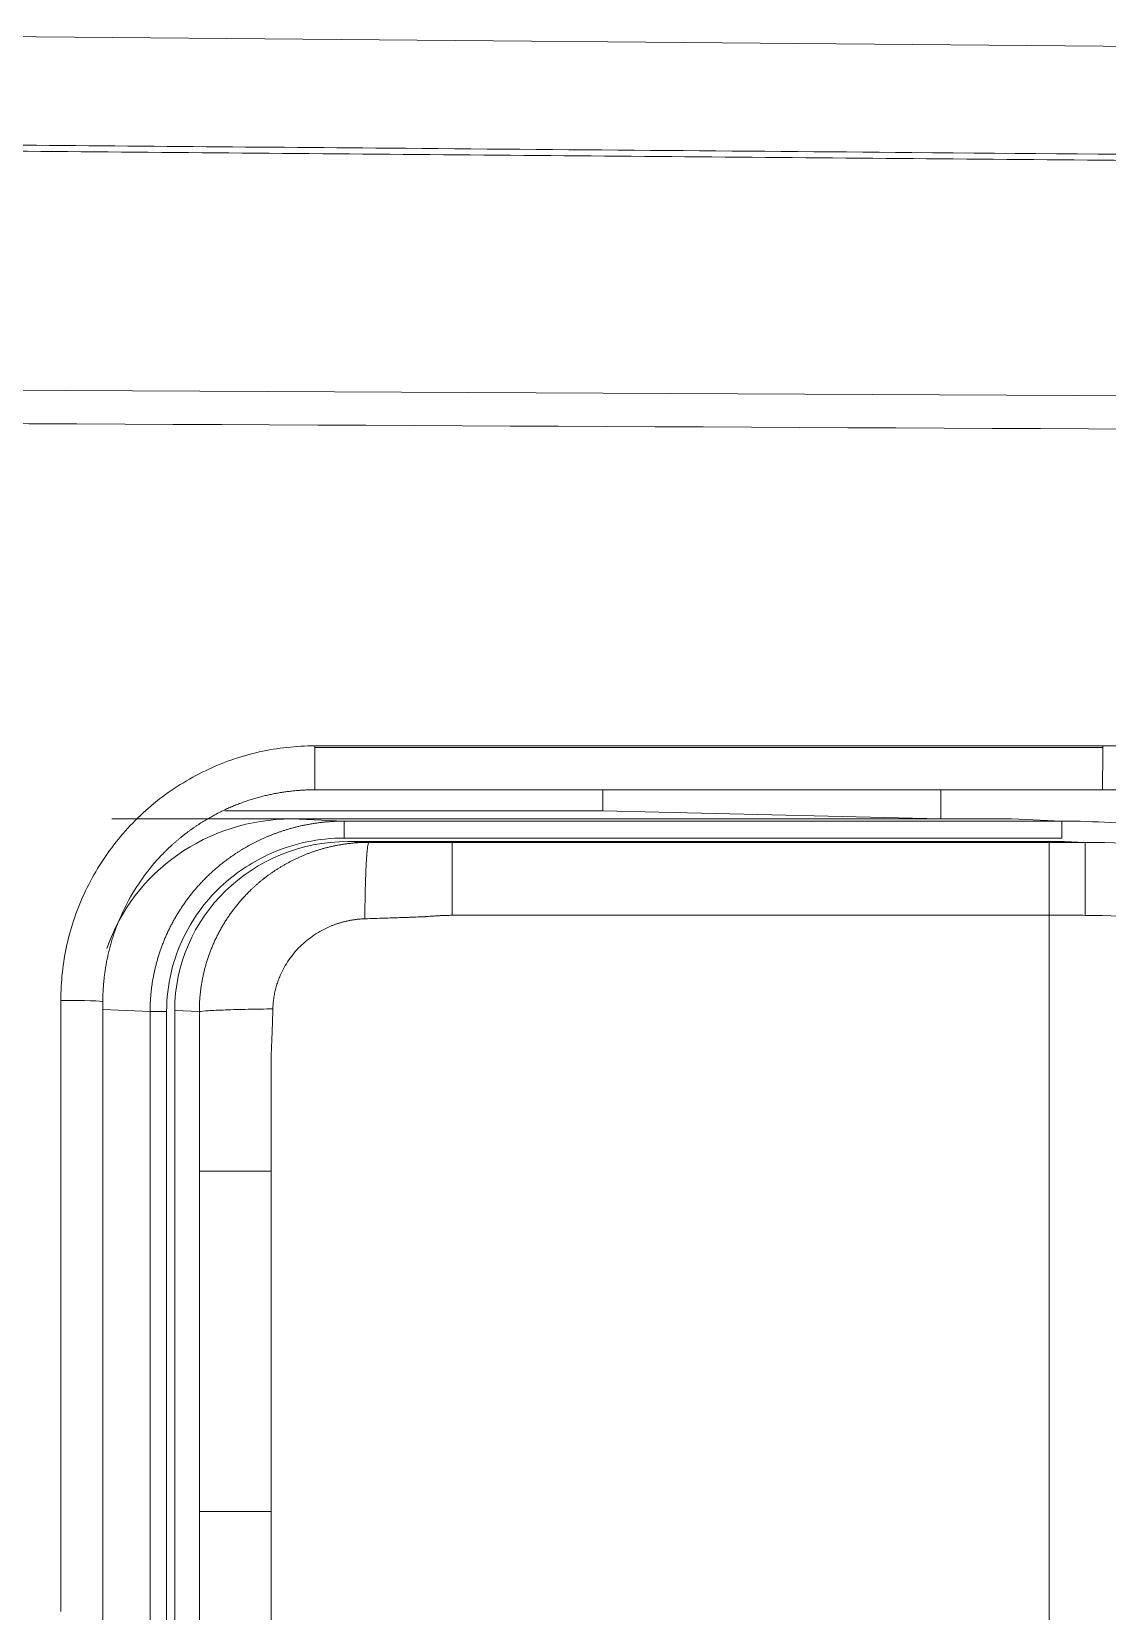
# Model space of a CAD drawing. Header units: millimetres. Extents: x 13235 to 13829, y -4257 to -3417.
# Drawn here: x 13434.825 to 13438, y -3500.119 to -3495.456 of the extents above; entities that cross this region are included whole.
import ezdxf

# ---------------------------------------------------------------- set-up
doc = ezdxf.new("R2010")
doc.units = ezdxf.units.MM
doc.header["$LTSCALE"] = 0.1
doc.layers.get('0').update_dxf_attribs({"lineweight": 15})

msp = doc.modelspace()

# ---------------------------------------------------------------- linework, layer by layer
at = {"linetype": 'Continuous', "lineweight": 18, "extrusion": (-1.22465e-16, -1, 0)}
for p, q in [((13443.2475, -3495.5448), (13433.1102, -3495.4564)), ((13437.9852, -3497.6944), (13435.6602, -3497.6944)), ((13436.5105, -3497.7569), (13436.5105, -3497.6944)), ((13437.5081, -3497.6944), (13437.5081, -3497.7805)), ((13435.0618, -3497.7805), (13435.5921, -3497.7805)), ((13435.3948, -3497.7569), (13436.5105, -3497.7569)), ((13435.5921, -3497.7805), (13437.5081, -3497.7805)), ((13437.5081, -3497.7805), (13436.5105, -3497.7569)), ((13437.7167, -3497.7805), (13437.5081, -3497.7805)), ((13437.8656, -3497.7867), (13437.7167, -3497.7805)), ((13437.8734, -3497.8469), (13435.7585, -3497.8469)), ((13437.9344, -3497.8495), (13437.8734, -3497.8469)), ((13435.0352, -3498.3194), (13435.0352, -3501.9194)), ((13435.2474, -3498.346), (13435.2474, -3501.8929))]:
    msp.add_line(p, q, dxfattribs=at)
at = {"linetype": 'Continuous', "lineweight": 13, "extrusion": (-1.22465e-16, -1, 0)}
for p, q in [((13433.1102, -3496.5072), (13442.2219, -3496.5516)), ((13437.9862, -3497.5694), (13435.6612, -3497.5694)), ((13435.5921, -3497.7805), (13435.7474, -3497.7867)), ((13437.8656, -3497.7867), (13435.7474, -3497.7867)), ((13435.7474, -3497.8367), (13435.7474, -3497.7867)), ((13435.7474, -3497.8367), (13437.8656, -3497.8367)), ((13435.7585, -3497.8469), (13435.8205, -3497.8494)), ((13434.9112, -3498.3161), (13434.9112, -3500.1194)), ((13435.1746, -3498.3483), (13435.0352, -3498.3426)), ((13435.1746, -3498.3483), (13435.2235, -3498.3483)), ((13435.1746, -3498.3483), (13435.1746, -3501.8906)), ((13435.2235, -3501.8906), (13435.2235, -3498.3483)), ((13435.32, -3498.3489), (13435.2474, -3498.346)), ((13435.3205, -3498.8197), (13435.3205, -3499.8245))]:
    msp.add_line(p, q, dxfattribs=at)
at = {"linetype": 'Continuous', "lineweight": 13}
for start_param, end_param in [(0, 1.570796), (1.570796, 1.609037)]:
    msp.add_ellipse((13435.6602, -3497.5694), major_axis=(0, -0.125), ratio=0.008733, start_param=start_param, end_param=end_param, dxfattribs=at)
at = {"linetype": 'Continuous', "lineweight": 18}
for centre, major_axis, ratio, start_param, end_param in [((13437.9852, -3497.5694), (0, 0.125), 0.008733, 4.712389, 4.750122), ((13435.5932, -3498.343), (0.5757, -0.0232), 0.976259, 1.611995, 2.857135), ((13434.9102, -3498.3194), (0.125, 0), 0.026623, 0, 1.56207)]:
    msp.add_ellipse(centre, major_axis=major_axis, ratio=ratio, start_param=start_param, end_param=end_param, dxfattribs=at)
at = {"linetype": 'Continuous', "lineweight": 18, "extrusion": (0, 0, -1)}
msp.add_ellipse((13435.7595, -3498.3469), major_axis=(0.5117, -0.0206), ratio=0.976259, start_param=3.102324, end_param=4.67119, dxfattribs=at)
at = {"linetype": 'Continuous', "lineweight": 18}
for points, knots in [([(13433.1101, -3495.7777), (13433.3146, -3495.7794), (13433.8268, -3495.7836), (13434.7501, -3495.7912), (13435.983, -3495.8014), (13437.5588, -3495.8144), (13439.5105, -3495.8305), (13441.4521, -3495.8466), (13442.7433, -3495.8573), (13443.2475, -3495.8615)], [0, 0, 0, 0, 0.060512, 0.151583, 0.273211, 0.425399, 0.61789, 0.850803, 1, 1, 1, 1]), ([(13435.6602, -3497.6944), (13435.658, -3497.6944), (13435.6538, -3497.6944), (13435.6475, -3497.6945), (13435.6411, -3497.6947), (13435.6347, -3497.6949), (13435.6283, -3497.6952), (13435.6218, -3497.6956), (13435.6153, -3497.696), (13435.6088, -3497.6965), (13435.6022, -3497.6971), (13435.5956, -3497.6978), (13435.589, -3497.6985), (13435.5824, -3497.6993), (13435.5757, -3497.7001), (13435.569, -3497.7011), (13435.5623, -3497.7021), (13435.5556, -3497.7032), (13435.5488, -3497.7044), (13435.542, -3497.7057), (13435.5352, -3497.707), (13435.5284, -3497.7085), (13435.5216, -3497.71), (13435.5147, -3497.7116), (13435.5078, -3497.7133), (13435.501, -3497.715), (13435.4941, -3497.7169), (13435.4871, -3497.7188), (13435.4802, -3497.7209), (13435.4733, -3497.723), (13435.4664, -3497.7252), (13435.4594, -3497.7275), (13435.4525, -3497.7299), (13435.4455, -3497.7324), (13435.4386, -3497.735), (13435.4316, -3497.7377), (13435.4247, -3497.7405), (13435.4177, -3497.7433), (13435.4108, -3497.7463), (13435.4038, -3497.7494), (13435.3969, -3497.7526), (13435.3899, -3497.7558), (13435.383, -3497.7592), (13435.3761, -3497.7627), (13435.3692, -3497.7663), (13435.3623, -3497.7699), (13435.3554, -3497.7737), (13435.3486, -3497.7776), (13435.3418, -3497.7816), (13435.335, -3497.7857), (13435.3282, -3497.7899), (13435.3214, -3497.7942), (13435.3147, -3497.7986), (13435.308, -3497.8031), (13435.3013, -3497.8077), (13435.2946, -3497.8124), (13435.288, -3497.8173), (13435.2815, -3497.8222), (13435.2749, -3497.8272), (13435.2684, -3497.8324), (13435.262, -3497.8377), (13435.2556, -3497.843), (13435.2492, -3497.8485), (13435.2429, -3497.8541), (13435.2366, -3497.8598), (13435.2304, -3497.8656), (13435.2242, -3497.8715), (13435.2159, -3497.8797), (13435.1988, -3497.8973), (13435.1679, -3497.9326), (13435.1238, -3497.9943), (13435.0935, -3498.0531), (13435.0764, -3498.0958), (13435.0707, -3498.1113), (13435.0655, -3498.1267), (13435.0608, -3498.1419), (13435.0566, -3498.157), (13435.0528, -3498.1719), (13435.0494, -3498.1865), (13435.0464, -3498.201), (13435.0439, -3498.2152), (13435.0417, -3498.2291), (13435.0398, -3498.2428), (13435.0383, -3498.2563), (13435.0371, -3498.2695), (13435.0362, -3498.2824), (13435.0356, -3498.295), (13435.0352, -3498.3073), (13435.0352, -3498.3154), (13435.0352, -3498.3194)], [0, 0, 0, 0, 0.006421, 0.012878, 0.01937, 0.025898, 0.032462, 0.039061, 0.045695, 0.052365, 0.05907, 0.065812, 0.072588, 0.0794, 0.086248, 0.093131, 0.10005, 0.107004, 0.113994, 0.121019, 0.12808, 0.135177, 0.142309, 0.149477, 0.15668, 0.163918, 0.171193, 0.178503, 0.185848, 0.193229, 0.200645, 0.208098, 0.215585, 0.223108, 0.230667, 0.238262, 0.245892, 0.253557, 0.261258, 0.268995, 0.276767, 0.284575, 0.292418, 0.300297, 0.308212, 0.316162, 0.324148, 0.332169, 0.340226, 0.348318, 0.356446, 0.36461, 0.372809, 0.381044, 0.389314, 0.39762, 0.405962, 0.414339, 0.422752, 0.4312, 0.439684, 0.448204, 0.456759, 0.465349, 0.473976, 0.482638, 0.491335, 0.500068, 0.518432, 0.566219, 0.643404, 0.749947, 0.767116, 0.783978, 0.800532, 0.816779, 0.832718, 0.84835, 0.863674, 0.878691, 0.8934, 0.907801, 0.921895, 0.935681, 0.94916, 0.962331, 0.975195, 0.987751, 1, 1, 1, 1]), ([(13440.3509, -3499.5865), (13440.3495, -3499.5805), (13440.3336, -3499.511), (13440.2967, -3499.3775), (13440.2426, -3499.2299), (13440.1918, -3499.1124), (13440.1451, -3499.0147), (13440.0774, -3498.89), (13439.9837, -3498.7414), (13439.8583, -3498.5738), (13439.7252, -3498.4267), (13439.599, -3498.3077), (13439.4952, -3498.2205), (13439.3922, -3498.143), (13439.2906, -3498.0747), (13439.1915, -3498.0148), (13439.0956, -3497.9627), (13439.0033, -3497.9178), (13438.9351, -3497.8879), (13438.8903, -3497.8696), (13438.8675, -3497.8606), (13438.8445, -3497.8518), (13438.8216, -3497.8432), (13438.7986, -3497.8349), (13438.7755, -3497.8268), (13438.7524, -3497.819), (13438.7293, -3497.8114), (13438.7061, -3497.804), (13438.6829, -3497.7969), (13438.6597, -3497.7901), (13438.6365, -3497.7835), (13438.6132, -3497.7771), (13438.5899, -3497.771), (13438.5666, -3497.7651), (13438.5433, -3497.7595), (13438.5199, -3497.7541), (13438.4966, -3497.7489), (13438.4732, -3497.744), (13438.4499, -3497.7393), (13438.4265, -3497.7349), (13438.4031, -3497.7307), (13438.3798, -3497.7267), (13438.3564, -3497.723), (13438.3331, -3497.7195), (13438.3097, -3497.7162), (13438.2864, -3497.7132), (13438.2631, -3497.7104), (13438.2398, -3497.7078), (13438.2165, -3497.7054), (13438.1932, -3497.7033), (13438.17, -3497.7014), (13438.1468, -3497.6998), (13438.1236, -3497.6983), (13438.1004, -3497.6971), (13438.0773, -3497.6961), (13438.0542, -3497.6954), (13438.0312, -3497.6948), (13438.0081, -3497.6945), (13437.9928, -3497.6944), (13437.9852, -3497.6944)], [0, 0, 0, 0, 0.005596, 0.065412, 0.126836, 0.149641, 0.18273, 0.226099, 0.279748, 0.343673, 0.417871, 0.461291, 0.502701, 0.5421, 0.579489, 0.614866, 0.648233, 0.679589, 0.708935, 0.716466, 0.723984, 0.731489, 0.73898, 0.746459, 0.753925, 0.761378, 0.768817, 0.776244, 0.783657, 0.791058, 0.798445, 0.80582, 0.813181, 0.820529, 0.827865, 0.835187, 0.842496, 0.849792, 0.857075, 0.864345, 0.871602, 0.878846, 0.886077, 0.893295, 0.9005, 0.907692, 0.914871, 0.922036, 0.929189, 0.936329, 0.943455, 0.950569, 0.95767, 0.964757, 0.971832, 0.978893, 0.985942, 0.992978, 1, 1, 1, 1]), ([(13437.8656, -3497.7867), (13437.8656, -3497.7868), (13437.8656, -3497.789), (13437.8656, -3497.8005), (13437.8656, -3497.8182), (13437.8656, -3497.8309), (13437.8656, -3497.8367)], [0, 0, 0, 0, 0.249985, 0.49999, 0.749995, 1, 1, 1, 1]), ([(13437.8656, -3497.7867), (13437.9622, -3497.7867), (13438.154, -3497.7987), (13438.4326, -3497.8491), (13438.6088, -3497.9018), (13438.7788, -3497.9629), (13438.8607, -3497.9977), (13438.9862, -3498.0597), (13439.0324, -3498.0845), (13439.0772, -3498.1104)], [0, 0, 0, 0, 0.216943, 0.433887, 0.65083, 0.65083, 0.867773, 0.867773, 1, 1, 1, 1]), ([(13435.6201, -3497.8911), (13435.6201, -3497.8911), (13435.6231, -3497.8898), (13435.629, -3497.8873), (13435.638, -3497.8837), (13435.6471, -3497.8802), (13435.6564, -3497.8769), (13435.6658, -3497.8738), (13435.6753, -3497.8708), (13435.685, -3497.868), (13435.6947, -3497.8654), (13435.7046, -3497.8629), (13435.7146, -3497.8607), (13435.7248, -3497.8586), (13435.735, -3497.8567), (13435.7454, -3497.855), (13435.7558, -3497.8536), (13435.7664, -3497.8523), (13435.777, -3497.8513), (13435.7878, -3497.8505), (13435.7986, -3497.8499), (13435.8095, -3497.8495), (13435.8168, -3497.8494), (13435.8205, -3497.8494)], [0, 0, 0, 0, 0.000021, 0.046669, 0.093669, 0.141022, 0.188727, 0.236785, 0.285195, 0.333958, 0.383073, 0.432542, 0.482363, 0.532538, 0.583065, 0.633946, 0.685179, 0.736766, 0.788706, 0.840999, 0.893646, 0.946646, 1, 1, 1, 1]), ([(13435.8205, -3497.8494), (13435.8616, -3497.8494), (13435.9129, -3497.8494), (13435.9744, -3497.8495), (13436.0152, -3497.8495), (13436.0458, -3497.8495), (13436.0662, -3497.8495)], [0, 0, 0, 0, 0.502076, 0.626707, 0.751338, 1, 1, 1, 1]), ([(13437.8283, -3497.8495), (13437.8283, -3497.8495), (13437.8283, -3497.8495), (13437.8283, -3497.8496), (13437.8283, -3497.8498), (13437.8283, -3497.8501), (13437.8283, -3497.8504), (13437.8283, -3497.8507), (13437.8283, -3497.8512), (13437.8283, -3497.8516), (13437.8283, -3497.8522), (13437.8283, -3497.8528), (13437.8283, -3497.8534), (13437.8283, -3497.8542), (13437.8283, -3497.8549), (13437.8283, -3497.8558), (13437.8283, -3497.8566), (13437.8283, -3497.8576), (13437.8283, -3497.8586), (13437.8283, -3497.8596), (13437.8283, -3497.8607), (13437.8283, -3497.8619), (13437.8283, -3497.8631), (13437.8283, -3497.8644), (13437.8283, -3497.8657), (13437.8283, -3497.8671), (13437.8282, -3497.8685), (13437.8282, -3497.8699), (13437.8282, -3497.8714), (13437.8282, -3497.873), (13437.8282, -3497.8746), (13437.8282, -3497.8762), (13437.8282, -3497.8779), (13437.8282, -3497.8796), (13437.8282, -3497.8814), (13437.8282, -3497.8832), (13437.8282, -3497.8851), (13437.8282, -3497.8869), (13437.8282, -3497.8888), (13437.8282, -3497.8908), (13437.8282, -3497.8928), (13437.8282, -3497.8948), (13437.8282, -3497.8968), (13437.8282, -3497.8989), (13437.8282, -3497.901), (13437.8282, -3497.9031), (13437.8282, -3497.9052), (13437.8282, -3497.9074), (13437.8282, -3497.9096), (13437.8282, -3497.9118), (13437.8282, -3497.9141), (13437.8282, -3497.9163), (13437.8282, -3497.9186), (13437.8282, -3497.9209), (13437.8282, -3497.9232), (13437.8282, -3497.9255), (13437.8282, -3497.9278), (13437.8282, -3497.9302), (13437.8282, -3497.9325), (13437.8282, -3497.9349), (13437.8282, -3497.9372), (13437.8282, -3497.9396), (13437.8282, -3497.942), (13437.8282, -3497.9444), (13437.8282, -3497.9468), (13437.8282, -3497.9492), (13437.8282, -3497.9515), (13437.8282, -3497.9539), (13437.8282, -3497.9563), (13437.8282, -3497.9587), (13437.8282, -3497.9611), (13437.8282, -3497.9635), (13437.8282, -3497.9659), (13437.8282, -3497.9683), (13437.8282, -3497.9706), (13437.8282, -3497.973), (13437.8282, -3497.9754), (13437.8282, -3497.9777), (13437.8282, -3497.9801), (13437.8282, -3497.9824), (13437.8282, -3497.9847), (13437.8282, -3497.987), (13437.8282, -3497.9893), (13437.8282, -3497.9916), (13437.8282, -3497.9939), (13437.8282, -3497.9962), (13437.8282, -3497.9984), (13437.8282, -3498.0007), (13437.8282, -3498.0029), (13437.8282, -3498.0051), (13437.8282, -3498.0073), (13437.8282, -3498.0095), (13437.8283, -3498.0117), (13437.8283, -3498.0138), (13437.8283, -3498.016), (13437.8283, -3498.0181), (13437.8283, -3498.0202), (13437.8283, -3498.0222), (13437.8283, -3498.0243), (13437.8283, -3498.0264), (13437.8283, -3498.0284), (13437.8283, -3498.0304), (13437.8283, -3498.0324), (13437.8283, -3498.0343), (13437.8283, -3498.0363), (13437.8283, -3498.0382), (13437.8283, -3498.0401), (13437.8283, -3498.042), (13437.8283, -3498.0439), (13437.8283, -3498.0457), (13437.8283, -3498.0476), (13437.8283, -3498.0494), (13437.8283, -3498.0512), (13437.8283, -3498.0529), (13437.8283, -3498.0547), (13437.8283, -3498.0564), (13437.8283, -3498.0581), (13437.8283, -3498.0598), (13437.8283, -3498.0615), (13437.8283, -3498.0631), (13437.8283, -3498.0642), (13437.8283, -3498.0647)], [0, 0, 0, 0, 0.010853, 0.021713, 0.03258, 0.043451, 0.054324, 0.065199, 0.076073, 0.086945, 0.097813, 0.108675, 0.119529, 0.130374, 0.141208, 0.15203, 0.162837, 0.173628, 0.184402, 0.195156, 0.205889, 0.216599, 0.227285, 0.237946, 0.248578, 0.259182, 0.269755, 0.280296, 0.290803, 0.301275, 0.31171, 0.322108, 0.332465, 0.342782, 0.353057, 0.363288, 0.373473, 0.383613, 0.393705, 0.403749, 0.413742, 0.423685, 0.433575, 0.443412, 0.453195, 0.462923, 0.472593, 0.482207, 0.491762, 0.501258, 0.510694, 0.520069, 0.529383, 0.538634, 0.547821, 0.556945, 0.566004, 0.574998, 0.583925, 0.592787, 0.601581, 0.610308, 0.618967, 0.627557, 0.636078, 0.64453, 0.652912, 0.661224, 0.669466, 0.677637, 0.685737, 0.693766, 0.701723, 0.709609, 0.717422, 0.725164, 0.732834, 0.740432, 0.747957, 0.75541, 0.762791, 0.770099, 0.777335, 0.784498, 0.791589, 0.798608, 0.805554, 0.812429, 0.819231, 0.825961, 0.832619, 0.839206, 0.845721, 0.852165, 0.858537, 0.864839, 0.871069, 0.877229, 0.883319, 0.889338, 0.895287, 0.901167, 0.906977, 0.912718, 0.91839, 0.923993, 0.929528, 0.934995, 0.940393, 0.945725, 0.950989, 0.956186, 0.961317, 0.966381, 0.971379, 0.976312, 0.981179, 0.985981, 0.990718, 0.995391, 1, 1, 1, 1]), ([(13437.8283, -3500.1194), (13437.8283, -3500.109), (13437.8283, -3500.088), (13437.8283, -3500.0566), (13437.8283, -3500.0252), (13437.8283, -3499.9939), (13437.8283, -3499.9625), (13437.8283, -3499.9311), (13437.8283, -3499.8998), (13437.8283, -3499.8684), (13437.8283, -3499.8371), (13437.8283, -3499.8058), (13437.8283, -3499.7744), (13437.8283, -3499.7431), (13437.8283, -3499.7118), (13437.8283, -3499.6805), (13437.8283, -3499.6493), (13437.8283, -3499.618), (13437.8283, -3499.5867), (13437.8283, -3499.5554), (13437.8283, -3499.5242), (13437.8283, -3499.4929), (13437.8283, -3499.4617), (13437.8283, -3499.4305), (13437.8283, -3499.3993), (13437.8283, -3499.3681), (13437.8283, -3499.3369), (13437.8283, -3499.3057), (13437.8283, -3499.2745), (13437.8283, -3499.2433), (13437.8283, -3499.2121), (13437.8283, -3499.181), (13437.8283, -3499.1498), (13437.8283, -3499.1187), (13437.8283, -3499.0875), (13437.8283, -3499.0564), (13437.8283, -3499.0253), (13437.8283, -3498.9942), (13437.8283, -3498.9631), (13437.8283, -3498.932), (13437.8283, -3498.9009), (13437.8283, -3498.8698), (13437.8283, -3498.8387), (13437.8283, -3498.8077), (13437.8283, -3498.7766), (13437.8283, -3498.7456), (13437.8283, -3498.7146), (13437.8283, -3498.6835), (13437.8283, -3498.6525), (13437.8283, -3498.6215), (13437.8283, -3498.5905), (13437.8283, -3498.5595), (13437.8283, -3498.5285), (13437.8283, -3498.4975), (13437.8283, -3498.4666), (13437.8283, -3498.4356), (13437.8283, -3498.4047), (13437.8283, -3498.3737), (13437.8283, -3498.3428), (13437.8283, -3498.3119), (13437.8283, -3498.2809), (13437.8283, -3498.25), (13437.8283, -3498.2191), (13437.8283, -3498.1882), (13437.8283, -3498.1574), (13437.8283, -3498.1265), (13437.8283, -3498.0956), (13437.8283, -3498.075), (13437.8283, -3498.0648)], [0, 0, 0, 0, 0.015235, 0.030465, 0.045692, 0.060915, 0.076134, 0.091349, 0.106561, 0.121769, 0.136973, 0.152174, 0.167372, 0.182567, 0.197758, 0.212946, 0.228131, 0.243313, 0.258492, 0.273668, 0.288841, 0.304011, 0.319179, 0.334344, 0.349507, 0.364667, 0.379824, 0.394979, 0.410132, 0.425283, 0.440431, 0.455578, 0.470722, 0.485864, 0.501005, 0.516143, 0.53128, 0.546415, 0.561548, 0.57668, 0.59181, 0.606939, 0.622066, 0.637192, 0.652317, 0.667441, 0.682563, 0.697685, 0.712805, 0.727925, 0.743044, 0.758162, 0.773279, 0.788396, 0.803513, 0.818629, 0.833745, 0.84886, 0.863976, 0.879091, 0.894205, 0.909319, 0.924433, 0.939546, 0.954658, 0.969771, 0.984884, 1, 1, 1, 1]), ([(13435.5318, -3499.8245), (13435.5318, -3499.9053), (13435.5318, -3499.9861), (13435.5318, -3500.1478), (13435.5318, -3500.2286), (13435.5318, -3500.3903), (13435.5318, -3500.4711), (13435.5318, -3500.6328), (13435.5318, -3500.7136), (13435.5318, -3500.9561), (13435.5318, -3501.1177), (13435.5318, -3501.3602), (13435.5318, -3501.4411), (13435.5318, -3501.6027), (13435.5318, -3501.6835), (13435.5318, -3501.7644)], [0, 0, 0, 0, 0.125, 0.125, 0.25, 0.25, 0.375, 0.375, 0.5, 0.5, 0.75, 0.75, 0.875, 0.875, 1, 1, 1, 1])]:
    msp.add_open_spline(points, degree=3, knots=knots, dxfattribs=at)
for points, degree in [([(13443.2475, -3495.8796), (13433.1101, -3495.7954)], 1), ([(13435.6612, -3497.5646), (13435.6056, -3497.5646), (13435.4966, -3497.5763), (13435.3354, -3497.6322), (13435.1904, -3497.7229), (13435.0692, -3497.8444), (13434.9786, -3497.9898), (13434.9231, -3498.1508), (13434.9112, -3498.2602), (13434.9112, -3498.3161)], 3), ([(13437.9344, -3497.8495), (13438.086, -3497.8494), (13438.2374, -3497.8647), (13438.3846, -3497.8935)], 3), ([(13438.343, -3498.1052), (13438.2085, -3498.0788), (13438.0714, -3498.065), (13437.9343, -3498.0649)], 3)]:
    msp.add_open_spline(points, degree=degree, dxfattribs=at)
at = {"linetype": 'Continuous', "lineweight": 13}
for points, degree in [([(13442.2101, -3496.6498), (13439.1768, -3496.635), (13436.1435, -3496.6202), (13433.1102, -3496.6053)], 3), ([(13435.6612, -3497.5646), (13436.4362, -3497.5646), (13437.2112, -3497.5648), (13437.9862, -3497.5648)], 3), ([(13436.0662, -3497.8495), (13437.8283, -3497.8495)], 1), ([(13437.8283, -3497.8495), (13437.8637, -3497.8495), (13437.899, -3497.8495), (13437.9344, -3497.8495)], 3), ([(13436.0661, -3498.0647), (13436.0623, -3498.0648), (13436.0584, -3498.0649), (13436.0546, -3498.0649)], 3)]:
    msp.add_open_spline(points, degree=degree, dxfattribs=at)
for points, knots in [([(13437.9862, -3497.5694), (13437.9862, -3497.5831), (13437.9862, -3497.614), (13437.986, -3497.6589), (13437.9856, -3497.6889), (13437.9853, -3497.6944), (13437.9852, -3497.6944)], [0, 0, 0, 0, 0.229999, 0.486666, 0.743333, 1, 1, 1, 1]), ([(13437.9862, -3497.5648), (13437.9904, -3497.5648), (13437.9988, -3497.5648), (13438.0113, -3497.5649), (13438.0238, -3497.565), (13438.0363, -3497.5653), (13438.0489, -3497.5655), (13438.0614, -3497.5659), (13438.0739, -3497.5663), (13438.0864, -3497.5667), (13438.0989, -3497.5672), (13438.1113, -3497.5678), (13438.1238, -3497.5685), (13438.1363, -3497.5692), (13438.1488, -3497.5699), (13438.1612, -3497.5708), (13438.1737, -3497.5717), (13438.1862, -3497.5726), (13438.1986, -3497.5736), (13438.2111, -3497.5747), (13438.2235, -3497.5758), (13438.236, -3497.577), (13438.2484, -3497.5783), (13438.2608, -3497.5796), (13438.2732, -3497.581), (13438.2857, -3497.5824), (13438.2981, -3497.5839), (13438.3105, -3497.5855), (13438.3229, -3497.5871), (13438.3353, -3497.5888), (13438.3477, -3497.5906), (13438.3601, -3497.5924), (13438.3724, -3497.5942), (13438.3848, -3497.5962), (13438.3972, -3497.5982), (13438.4096, -3497.6002), (13438.4219, -3497.6023), (13438.4343, -3497.6045), (13438.4466, -3497.6068), (13438.459, -3497.6091), (13438.4713, -3497.6114), (13438.5206, -3497.6211), (13438.6061, -3497.6403), (13438.7267, -3497.6737), (13438.8456, -3497.713), (13438.9624, -3497.7582), (13439.0768, -3497.809), (13439.1884, -3497.8653), (13439.2974, -3497.9272), (13439.4151, -3498.002), (13439.5397, -3498.0913), (13439.6688, -3498.1974), (13439.7906, -3498.3116), (13439.9046, -3498.4335), (13440.0105, -3498.5629), (13440.0997, -3498.6877), (13440.1743, -3498.8057), (13440.2361, -3498.9149), (13440.2923, -3499.0268), (13440.343, -3499.1413), (13440.388, -3499.2582), (13440.4147, -3499.339), (13440.4272, -3499.3805), (13440.4277, -3499.382)], [0, 0, 0, 0, 0.003843, 0.007685, 0.011526, 0.015365, 0.019203, 0.023041, 0.026877, 0.030712, 0.034546, 0.03838, 0.042213, 0.046046, 0.049878, 0.05371, 0.057542, 0.061374, 0.065205, 0.069037, 0.072869, 0.076701, 0.080533, 0.084366, 0.088199, 0.092033, 0.095867, 0.099703, 0.103539, 0.107376, 0.111214, 0.115054, 0.118894, 0.122737, 0.12658, 0.130425, 0.134272, 0.13812, 0.14197, 0.145822, 0.149677, 0.153533, 0.191967, 0.230307, 0.268645, 0.307077, 0.345435, 0.383756, 0.422135, 0.460664, 0.511984, 0.563122, 0.614299, 0.665435, 0.716592, 0.767989, 0.806545, 0.844962, 0.883333, 0.921749, 0.960138, 0.998505, 1, 1, 1, 1]), ([(13435.1746, -3498.3483), (13435.1747, -3498.3463), (13435.1747, -3498.3425), (13435.1748, -3498.3367), (13435.1749, -3498.3308), (13435.1751, -3498.325), (13435.1754, -3498.3192), (13435.1757, -3498.3134), (13435.1762, -3498.3075), (13435.1766, -3498.3017), (13435.1771, -3498.2958), (13435.1777, -3498.29), (13435.1784, -3498.2841), (13435.1791, -3498.2782), (13435.1799, -3498.2724), (13435.1808, -3498.2665), (13435.1817, -3498.2606), (13435.1827, -3498.2548), (13435.1837, -3498.2489), (13435.1848, -3498.243), (13435.186, -3498.2371), (13435.1872, -3498.2313), (13435.1885, -3498.2254), (13435.1899, -3498.2196), (13435.1914, -3498.2137), (13435.1929, -3498.2079), (13435.1944, -3498.202), (13435.1961, -3498.1962), (13435.1978, -3498.1903), (13435.1996, -3498.1845), (13435.2014, -3498.1787), (13435.2033, -3498.1729), (13435.2053, -3498.1671), (13435.2073, -3498.1614), (13435.2094, -3498.1556), (13435.2116, -3498.1498), (13435.2139, -3498.1441), (13435.2162, -3498.1384), (13435.2186, -3498.1327), (13435.221, -3498.127), (13435.2235, -3498.1213), (13435.2261, -3498.1157), (13435.2288, -3498.11), (13435.2315, -3498.1044), (13435.2343, -3498.0988), (13435.2371, -3498.0932), (13435.2401, -3498.0877), (13435.2431, -3498.0821), (13435.2461, -3498.0766), (13435.2492, -3498.0712), (13435.2524, -3498.0657), (13435.2557, -3498.0603), (13435.259, -3498.0549), (13435.2624, -3498.0495), (13435.2659, -3498.0442), (13435.2694, -3498.0389), (13435.273, -3498.0336), (13435.2767, -3498.0283), (13435.2804, -3498.0231), (13435.2842, -3498.0179), (13435.2881, -3498.0128), (13435.292, -3498.0077), (13435.296, -3498.0026), (13435.3001, -3497.9975), (13435.3042, -3497.9925), (13435.3084, -3497.9876), (13435.3126, -3497.9826), (13435.317, -3497.9778), (13435.3214, -3497.9729), (13435.3258, -3497.9681), (13435.3303, -3497.9634), (13435.3349, -3497.9586), (13435.3395, -3497.954), (13435.3442, -3497.9493), (13435.349, -3497.9448), (13435.3538, -3497.9402), (13435.3587, -3497.9358), (13435.3636, -3497.9314), (13435.3687, -3497.9269), (13435.3739, -3497.9225), (13435.3792, -3497.9181), (13435.3847, -3497.9136), (13435.3903, -3497.9092), (13435.396, -3497.9047), (13435.402, -3497.9003), (13435.408, -3497.8959), (13435.4143, -3497.8914), (13435.4207, -3497.887), (13435.4272, -3497.8826), (13435.4339, -3497.8783), (13435.4408, -3497.8739), (13435.4478, -3497.8696), (13435.455, -3497.8654), (13435.4624, -3497.8612), (13435.4699, -3497.857), (13435.4776, -3497.8529), (13435.4855, -3497.8489), (13435.4935, -3497.8449), (13435.5017, -3497.841), (13435.5101, -3497.8372), (13435.5186, -3497.8335), (13435.5273, -3497.8298), (13435.5362, -3497.8263), (13435.5452, -3497.8229), (13435.5544, -3497.8195), (13435.5638, -3497.8163), (13435.5734, -3497.8133), (13435.5831, -3497.8103), (13435.593, -3497.8075), (13435.603, -3497.8049), (13435.6132, -3497.8023), (13435.6236, -3497.8), (13435.6341, -3497.7978), (13435.6448, -3497.7958), (13435.6556, -3497.794), (13435.6666, -3497.7923), (13435.6777, -3497.7909), (13435.689, -3497.7896), (13435.7004, -3497.7886), (13435.712, -3497.7878), (13435.7237, -3497.7872), (13435.7355, -3497.7868), (13435.7434, -3497.7868), (13435.7474, -3497.7867)], [0, 0, 0, 0, 0.006503, 0.013018, 0.019545, 0.026083, 0.032633, 0.039195, 0.045768, 0.052353, 0.05895, 0.065559, 0.07218, 0.078813, 0.085458, 0.092115, 0.098784, 0.105465, 0.112158, 0.118863, 0.12558, 0.13231, 0.139052, 0.145806, 0.152572, 0.15935, 0.166141, 0.172945, 0.17976, 0.186588, 0.193429, 0.200282, 0.207148, 0.214026, 0.220916, 0.22782, 0.234736, 0.241664, 0.248605, 0.255559, 0.262526, 0.269505, 0.276498, 0.283503, 0.290521, 0.297551, 0.304595, 0.311652, 0.318721, 0.325804, 0.332899, 0.340008, 0.347129, 0.354264, 0.361412, 0.368573, 0.375747, 0.382934, 0.390134, 0.397348, 0.404575, 0.411815, 0.419069, 0.426335, 0.433616, 0.440909, 0.448216, 0.455536, 0.46287, 0.470217, 0.477578, 0.484952, 0.49234, 0.499742, 0.507157, 0.514585, 0.522027, 0.529407, 0.53692, 0.544567, 0.552347, 0.560261, 0.568309, 0.57649, 0.584805, 0.593253, 0.601835, 0.610551, 0.619401, 0.628384, 0.637502, 0.646753, 0.656138, 0.665657, 0.675309, 0.685096, 0.695017, 0.705071, 0.71526, 0.725582, 0.736038, 0.746629, 0.757353, 0.768212, 0.779204, 0.790331, 0.801591, 0.812986, 0.824515, 0.836177, 0.847974, 0.859905, 0.87197, 0.88417, 0.896503, 0.908971, 0.921572, 0.934308, 0.947178, 0.960182, 0.973321, 0.986593, 1, 1, 1, 1]), ([(13435.7474, -3497.8367), (13435.6732, -3497.8367), (13435.5433, -3497.864), (13435.378, -3497.9708), (13435.2566, -3498.1303), (13435.2235, -3498.2716), (13435.2235, -3498.3483)], [0, 0, 0, 0, 0.273648, 0.478852, 0.717049, 1, 1, 1, 1]), ([(13436.0661, -3498.0647), (13436.0662, -3498.0378), (13436.0662, -3498.0097), (13436.0662, -3497.9568), (13436.0662, -3497.9071), (13436.0662, -3497.8593), (13436.0662, -3497.8497), (13436.0662, -3497.8495)], [0, 0, 0, 0, 0.25, 0.25, 0.5, 0.75, 1, 1, 1, 1]), ([(13435.32, -3498.3489), (13435.32, -3498.347), (13435.32, -3498.3431), (13435.3201, -3498.3373), (13435.3203, -3498.3315), (13435.3205, -3498.3257), (13435.3208, -3498.3199), (13435.3211, -3498.3141), (13435.3216, -3498.3083), (13435.3221, -3498.3025), (13435.3226, -3498.2967), (13435.3233, -3498.2908), (13435.324, -3498.285), (13435.3248, -3498.2792), (13435.3256, -3498.2733), (13435.3265, -3498.2675), (13435.3275, -3498.2617), (13435.3286, -3498.2559), (13435.3297, -3498.25), (13435.3309, -3498.2442), (13435.3322, -3498.2384), (13435.3335, -3498.2326), (13435.3349, -3498.2268), (13435.3364, -3498.221), (13435.338, -3498.2152), (13435.3396, -3498.2095), (13435.3413, -3498.2037), (13435.3431, -3498.1979), (13435.345, -3498.1922), (13435.3469, -3498.1865), (13435.3489, -3498.1808), (13435.351, -3498.1751), (13435.3531, -3498.1694), (13435.3553, -3498.1637), (13435.3576, -3498.1581), (13435.36, -3498.1525), (13435.3624, -3498.1469), (13435.3649, -3498.1413), (13435.3675, -3498.1357), (13435.3702, -3498.1302), (13435.3729, -3498.1247), (13435.3757, -3498.1192), (13435.3786, -3498.1137), (13435.3815, -3498.1083), (13435.3845, -3498.1029), (13435.3876, -3498.0975), (13435.3908, -3498.0922), (13435.394, -3498.0868), (13435.3973, -3498.0816), (13435.4007, -3498.0763), (13435.4041, -3498.0711), (13435.4076, -3498.0659), (13435.4112, -3498.0608), (13435.4149, -3498.0557), (13435.4186, -3498.0506), (13435.4224, -3498.0456), (13435.4263, -3498.0406), (13435.4302, -3498.0356), (13435.4342, -3498.0307), (13435.4383, -3498.0259), (13435.4425, -3498.021), (13435.4467, -3498.0163), (13435.451, -3498.0115), (13435.4553, -3498.0069), (13435.4597, -3498.0022), (13435.4642, -3497.9977), (13435.4688, -3497.9931), (13435.4738, -3497.9883), (13435.4793, -3497.983), (13435.4854, -3497.9775), (13435.4917, -3497.972), (13435.498, -3497.9665), (13435.5046, -3497.9611), (13435.5113, -3497.9558), (13435.5181, -3497.9506), (13435.5251, -3497.9454), (13435.5322, -3497.9403), (13435.5394, -3497.9353), (13435.5469, -3497.9304), (13435.5544, -3497.9256), (13435.5621, -3497.9209), (13435.57, -3497.9163), (13435.578, -3497.9118), (13435.5861, -3497.9074), (13435.5944, -3497.9031), (13435.6029, -3497.899), (13435.6114, -3497.8949), (13435.6172, -3497.8924), (13435.6201, -3497.8911)], [0, 0, 0, 0, 0.009946, 0.019909, 0.029889, 0.039886, 0.0499, 0.059931, 0.069979, 0.080044, 0.090126, 0.100225, 0.110341, 0.120475, 0.130625, 0.140793, 0.150978, 0.16118, 0.1714, 0.181637, 0.191891, 0.202163, 0.212452, 0.222758, 0.233082, 0.243424, 0.253783, 0.264159, 0.274553, 0.284965, 0.295394, 0.305841, 0.316306, 0.326788, 0.337288, 0.347806, 0.358342, 0.368895, 0.379467, 0.390056, 0.400663, 0.411288, 0.421931, 0.432592, 0.44327, 0.453967, 0.464682, 0.475415, 0.486166, 0.496935, 0.507723, 0.518528, 0.529352, 0.540193, 0.551053, 0.561932, 0.572828, 0.583743, 0.594676, 0.605628, 0.616598, 0.627586, 0.638593, 0.649618, 0.660662, 0.671724, 0.682804, 0.693903, 0.70802, 0.722262, 0.736629, 0.751121, 0.765737, 0.780479, 0.795346, 0.810337, 0.825454, 0.840696, 0.856064, 0.871556, 0.887174, 0.902917, 0.918785, 0.934779, 0.950898, 0.967142, 0.983512, 1, 1, 1, 1]), ([(13436.0546, -3498.0649), (13436.0527, -3498.065), (13436.0489, -3498.0651), (13436.0432, -3498.0653), (13436.0375, -3498.0656), (13436.0318, -3498.0658), (13436.0261, -3498.0661), (13436.0204, -3498.0665), (13436.0147, -3498.0668), (13436.009, -3498.0672), (13436.0033, -3498.0676), (13435.9976, -3498.068), (13435.9931, -3498.0684), (13435.9892, -3498.0687), (13435.9855, -3498.0688), (13435.9802, -3498.0691), (13435.9733, -3498.0694), (13435.9648, -3498.0697), (13435.9547, -3498.0701), (13435.943, -3498.0706), (13435.9282, -3498.0711), (13435.9101, -3498.0718), (13435.8882, -3498.0725), (13435.8638, -3498.0733), (13435.837, -3498.0741), (13435.8183, -3498.0747), (13435.8085, -3498.0749)], [0, 0, 0, 0, 0.023147, 0.046296, 0.069446, 0.092597, 0.115752, 0.138909, 0.16207, 0.185235, 0.208404, 0.231579, 0.254758, 0.263485, 0.278662, 0.300289, 0.328366, 0.362893, 0.403871, 0.451297, 0.505173, 0.58389, 0.672728, 0.771689, 0.880777, 1, 1, 1, 1]), ([(13437.8283, -3498.0648), (13437.7549, -3498.0648), (13437.6814, -3498.0648), (13437.5346, -3498.0648), (13437.4612, -3498.0648), (13437.2409, -3498.0647), (13437.0941, -3498.0647), (13436.8738, -3498.0647), (13436.8004, -3498.0647), (13436.6902, -3498.0647), (13436.6535, -3498.0647), (13436.5801, -3498.0647), (13436.5434, -3498.0647), (13436.47, -3498.0647), (13436.4333, -3498.0647), (13436.3598, -3498.0647), (13436.3231, -3498.0647), (13436.2497, -3498.0647), (13436.213, -3498.0647), (13436.1396, -3498.0647), (13436.1029, -3498.0647), (13436.0661, -3498.0647)], [0, 0, 0, 0, 0.125, 0.125, 0.25, 0.25, 0.5, 0.5, 0.625, 0.625, 0.6875, 0.6875, 0.75, 0.75, 0.8125, 0.8125, 0.875, 0.875, 0.9375, 0.9375, 1, 1, 1, 1]), ([(13437.9343, -3498.0649), (13437.9255, -3498.0648), (13437.9078, -3498.0648), (13437.8813, -3498.0648), (13437.8548, -3498.0648), (13437.8371, -3498.0648), (13437.8283, -3498.0648)], [0, 0, 0, 0, 0.250179, 0.500186, 0.750101, 1, 1, 1, 1]), ([(13435.8085, -3498.0749), (13435.807, -3498.075), (13435.804, -3498.0751), (13435.7995, -3498.0754), (13435.7951, -3498.0757), (13435.7907, -3498.0761), (13435.7862, -3498.0766), (13435.7818, -3498.0771), (13435.7775, -3498.0777), (13435.7731, -3498.0783), (13435.7687, -3498.0791), (13435.7644, -3498.0798), (13435.7601, -3498.0807), (13435.7558, -3498.0816), (13435.7515, -3498.0826), (13435.7472, -3498.0837), (13435.743, -3498.0848), (13435.7387, -3498.086), (13435.7345, -3498.0873), (13435.7303, -3498.0886), (13435.7261, -3498.09), (13435.7219, -3498.0914), (13435.7177, -3498.0929), (13435.7136, -3498.0945), (13435.7094, -3498.0962), (13435.6984, -3498.1008), (13435.681, -3498.1092), (13435.6582, -3498.1229), (13435.6369, -3498.1386), (13435.6173, -3498.1563), (13435.5994, -3498.1756), (13435.5836, -3498.1964), (13435.5699, -3498.2187), (13435.5611, -3498.2368), (13435.5557, -3498.2498), (13435.5529, -3498.2572), (13435.5503, -3498.2646), (13435.5479, -3498.2721), (13435.5458, -3498.2796), (13435.5439, -3498.2871), (13435.5422, -3498.2947), (13435.5408, -3498.3023), (13435.5395, -3498.31), (13435.5385, -3498.3177), (13435.5378, -3498.3254), (13435.5372, -3498.3332), (13435.5371, -3498.3384), (13435.537, -3498.341)], [0, 0, 0, 0, 0.010716, 0.021403, 0.032062, 0.042696, 0.053307, 0.063898, 0.074472, 0.08503, 0.095576, 0.106112, 0.11664, 0.127163, 0.137684, 0.148205, 0.158728, 0.169257, 0.179793, 0.190339, 0.200899, 0.211473, 0.222066, 0.232678, 0.243314, 0.253975, 0.318316, 0.381649, 0.444529, 0.507526, 0.570367, 0.63259, 0.694784, 0.757537, 0.776524, 0.795396, 0.814168, 0.832858, 0.85148, 0.870051, 0.888587, 0.907105, 0.925622, 0.944153, 0.962715, 0.981326, 1, 1, 1, 1]), ([(13435.537, -3498.341), (13435.5129, -3498.3413), (13435.463, -3498.342), (13435.3944, -3498.344), (13435.3434, -3498.3464), (13435.3253, -3498.3481), (13435.32, -3498.3489)], [0, 0, 0, 0, 0.249533, 0.499719, 0.749905, 1, 1, 1, 1]), ([(13435.3205, -3498.8197), (13435.3205, -3498.7801), (13435.3205, -3498.7208), (13435.3205, -3498.6417), (13435.3205, -3498.5922), (13435.3205, -3498.5526), (13435.3205, -3498.528), (13435.3205, -3498.5082), (13435.3205, -3498.4935), (13435.3205, -3498.4788), (13435.3205, -3498.4642), (13435.3205, -3498.4497), (13435.3205, -3498.4305), (13435.3204, -3498.4065), (13435.3202, -3498.3777), (13435.3201, -3498.3585), (13435.32, -3498.3489)], [0, 0, 0, 0, 0.252087, 0.37813, 0.504174, 0.5672, 0.630225, 0.661495, 0.692765, 0.724035, 0.755305, 0.785892, 0.816479, 0.877652, 0.938826, 1, 1, 1, 1]), ([(13435.537, -3498.341), (13435.5369, -3498.3455), (13435.5366, -3498.3544), (13435.5363, -3498.3679), (13435.5358, -3498.3813), (13435.5354, -3498.3947), (13435.5349, -3498.4081), (13435.5344, -3498.4215), (13435.5339, -3498.4349), (13435.5333, -3498.4483), (13435.5327, -3498.4617), (13435.5323, -3498.4706), (13435.532, -3498.475)], [0, 0, 0, 0, 0.100142, 0.200247, 0.300318, 0.400356, 0.500364, 0.600343, 0.700295, 0.800221, 0.900122, 1, 1, 1, 1]), ([(13435.532, -3498.475), (13435.532, -3498.5038), (13435.532, -3498.5325), (13435.532, -3498.5899), (13435.532, -3498.6187), (13435.5319, -3498.6761), (13435.5319, -3498.7048), (13435.5319, -3498.7623), (13435.5319, -3498.791), (13435.5319, -3498.8197)], [0, 0, 0, 0, 0.25, 0.25, 0.5, 0.5, 0.75, 0.75, 1, 1, 1, 1]), ([(13435.5319, -3498.8197), (13435.5066, -3498.8197), (13435.4819, -3498.8197), (13435.4358, -3498.8197), (13435.4144, -3498.8197), (13435.3769, -3498.8197), (13435.3608, -3498.8197), (13435.3354, -3498.8197), (13435.326, -3498.8197), (13435.3205, -3498.8197)], [0, 0, 0, 0, 0.25, 0.25, 0.5, 0.5, 0.75, 0.75, 1, 1, 1, 1]), ([(13435.5319, -3498.8197), (13435.5319, -3498.9034), (13435.5319, -3498.9872), (13435.5319, -3499.1546), (13435.5319, -3499.2383), (13435.5319, -3499.4895), (13435.5318, -3499.657), (13435.5318, -3499.8245)], [0, 0, 0, 0, 0.25, 0.25, 0.5, 0.5, 1, 1, 1, 1]), ([(13435.5319, -3499.8245), (13435.5082, -3499.8245), (13435.4838, -3499.8245), (13435.4372, -3499.8245), (13435.415, -3499.8245), (13435.3763, -3499.8245), (13435.3599, -3499.8245), (13435.3345, -3499.8245), (13435.3257, -3499.8245), (13435.3205, -3499.8245)], [0, 0, 0, 0, 0.25, 0.25, 0.5, 0.5, 0.75, 0.75, 1, 1, 1, 1]), ([(13435.3205, -3499.8245), (13435.3205, -3499.9969), (13435.3205, -3500.3418), (13435.3205, -3500.7729), (13435.3205, -3501.1179), (13435.3205, -3501.3334), (13435.3205, -3501.5059), (13435.3205, -3501.6029), (13435.3205, -3501.6676), (13435.3205, -3501.6999), (13435.3206, -3501.7322), (13435.3205, -3501.7538), (13435.3205, -3501.7646)], [0, 0, 0, 0, 0.266662, 0.533323, 0.666658, 0.799994, 0.866663, 0.933333, 0.950002, 0.966671, 0.983335, 1, 1, 1, 1]), ([(13437.8282, -3502.1741), (13437.8282, -3502.1638), (13437.8282, -3502.1431), (13437.8282, -3502.112), (13437.8282, -3502.0809), (13437.8282, -3502.0499), (13437.8282, -3502.0188), (13437.8282, -3501.9877), (13437.8282, -3501.9566), (13437.8282, -3501.9255), (13437.8282, -3501.8945), (13437.8282, -3501.8634), (13437.8282, -3501.8323), (13437.8282, -3501.8012), (13437.8282, -3501.7701), (13437.8282, -3501.739), (13437.8282, -3501.7079), (13437.8282, -3501.6768), (13437.8282, -3501.6457), (13437.8282, -3501.6146), (13437.8282, -3501.5835), (13437.8282, -3501.5524), (13437.8282, -3501.5213), (13437.8282, -3501.4902), (13437.8282, -3501.4591), (13437.8282, -3501.428), (13437.8282, -3501.3969), (13437.8282, -3501.3657), (13437.8282, -3501.3346), (13437.8282, -3501.3035), (13437.8282, -3501.2724), (13437.8283, -3501.2413), (13437.8283, -3501.2101), (13437.8283, -3501.179), (13437.8283, -3501.1479), (13437.8283, -3501.1167), (13437.8283, -3501.0856), (13437.8283, -3501.0545), (13437.8283, -3501.0233), (13437.8283, -3500.9922), (13437.8283, -3500.961), (13437.8283, -3500.9299), (13437.8283, -3500.8988), (13437.8283, -3500.8676), (13437.8283, -3500.8365), (13437.8283, -3500.8053), (13437.8283, -3500.7741), (13437.8283, -3500.743), (13437.8283, -3500.7118), (13437.8283, -3500.6807), (13437.8283, -3500.6495), (13437.8283, -3500.6183), (13437.8283, -3500.5872), (13437.8283, -3500.556), (13437.8283, -3500.5248), (13437.8283, -3500.4937), (13437.8283, -3500.4625), (13437.8283, -3500.4313), (13437.8283, -3500.4001), (13437.8283, -3500.3689), (13437.8283, -3500.3378), (13437.8283, -3500.3066), (13437.8283, -3500.2754), (13437.8283, -3500.2442), (13437.8283, -3500.213), (13437.8283, -3500.1818), (13437.8283, -3500.1506), (13437.8283, -3500.1298), (13437.8283, -3500.1194)], [0, 0, 0, 0, 0.015215, 0.030426, 0.045634, 0.060839, 0.076042, 0.091241, 0.106438, 0.121632, 0.136823, 0.152011, 0.167196, 0.182377, 0.197556, 0.212732, 0.227906, 0.243077, 0.258245, 0.273411, 0.288575, 0.303737, 0.318897, 0.334055, 0.34921, 0.364364, 0.379516, 0.394666, 0.409815, 0.424962, 0.440107, 0.455251, 0.470393, 0.485534, 0.500674, 0.515813, 0.53095, 0.546087, 0.561222, 0.576356, 0.59149, 0.606623, 0.621754, 0.636886, 0.652016, 0.667146, 0.682276, 0.697405, 0.712534, 0.727662, 0.74279, 0.757918, 0.773046, 0.788174, 0.803302, 0.81843, 0.833559, 0.848687, 0.863816, 0.878945, 0.894075, 0.909205, 0.924336, 0.939467, 0.954599, 0.969732, 0.984865, 1, 1, 1, 1])]:
    msp.add_open_spline(points, degree=3, knots=knots, dxfattribs=at)
for points, weights in [([(13435.8085, -3498.075), (13435.8092, -3497.9413), (13435.814, -3497.8506), (13435.8205, -3497.8494)], [1.00000791445, 0.82924233326, 0.829239709553, 1.00000004332]), ([(13437.9343, -3498.0649), (13437.9343, -3497.9363), (13437.9343, -3497.8506), (13437.9344, -3497.8495)], [1.00000174113, 0.838257695396, 0.838256893956, 0.99999933681])]:
    msp.add_rational_spline(points, weights, degree=3, dxfattribs=at)

doc.saveas('drawing.dxf')
